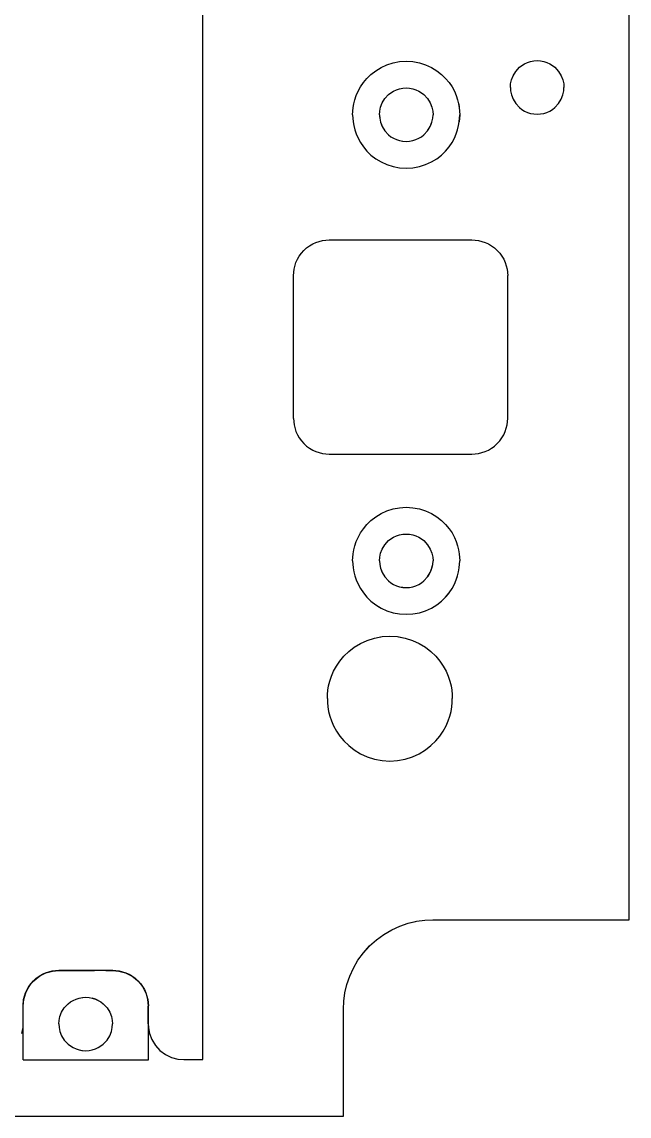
# Model space of a CAD drawing. Header units: millimetres. Extents: x -94 to 79, y -61 to 54.
# Drawn here: x 45 to 79, y -60.9 to 0.4 of the extents above; entities that cross this region are included whole.
import ezdxf

# ---------------------------------------------------------------- set-up
doc = ezdxf.new("R2010")
doc.units = ezdxf.units.MM
doc.linetypes.add('HIDDEN', pattern=[3, 2, -1])
doc.layers.add('HIDDEN', color=8, linetype='HIDDEN')
doc.layers.add('VISIBLE', color=7, linetype='Continuous')

msp = doc.modelspace()

# ---------------------------------------------------------------- linework, layer by layer
at = {"layer": 'HIDDEN', "flags": 128}
for points in [[(66.122, -1.788), (66.496, -1.764)], [(66.869, -1.788), (67.234, -1.857)], [(72.388, -2.815), (72.48, -2.578), (72.628, -2.335), (72.842, -2.105), (72.974, -2.002), (73.122, -1.912), (73.285, -1.837), (73.459, -1.781), (73.642, -1.747), (73.828, -1.735)], [(73.828, -1.735), (74.015, -1.747)], [(73.828, -1.735), (74.015, -1.747)], [(74.015, -1.747), (74.198, -1.781), (74.372, -1.837), (74.534, -1.912), (74.682, -2.002), (74.815, -2.105), (75.028, -2.335)], [(74.015, -1.747), (74.198, -1.781)], [(67.238, -1.858), (67.583, -1.968)], [(65.056, -4.344), (65.147, -4.107), (65.296, -3.864), (65.509, -3.634), (65.642, -3.531), (65.79, -3.441)], [(65.79, -3.441), (65.952, -3.366)], [(65.79, -3.441), (65.952, -3.366)], [(65.952, -3.366), (66.126, -3.31)], [(65.952, -3.366), (66.126, -3.31)], [(66.126, -3.31), (66.309, -3.276), (66.496, -3.264)], [(66.496, -3.264), (66.682, -3.276)], [(66.496, -3.264), (66.682, -3.276)], [(66.682, -3.276), (66.865, -3.31), (67.039, -3.366)], [(66.682, -3.276), (66.865, -3.31), (67.039, -3.366)], [(67.039, -3.366), (67.202, -3.441), (67.35, -3.531), (67.482, -3.634), (67.696, -3.864), (67.844, -4.107), (67.936, -4.344), (67.982, -4.565), (67.982, -4.565)], [(69.433, -4.154), (69.469, -4.366)], [(63.496, -4.764), (63.496, -4.764), (63.496, -4.764)], [(64.996, -4.764), (64.996, -4.764), (64.996, -4.764)], [(65.002, -4.856), (65.009, -4.963)], [(65.009, -4.565), (65.009, -4.565)], [(65.056, -4.344), (65.056, -4.344)], [(67.996, -4.764), (67.996, -4.764), (67.996, -4.764)], [(69.496, -4.764), (69.496, -4.764), (69.469, -5.163)], [(73.285, -4.633), (73.459, -4.689)], [(74.198, -4.689), (74.199, -4.688)], [(74.372, -4.633), (74.534, -4.559)], [(63.522, -5.163), (63.559, -5.378), (63.616, -5.604)], [(65.032, -5.073), (65.056, -5.184)], [(65.106, -5.313), (65.147, -5.422)], [(67.234, -7.672), (67.583, -7.56), (67.907, -7.411), (68.204, -7.23), (68.468, -7.025), (68.699, -6.8), (68.896, -6.564), (69.06, -6.322), (69.192, -6.079), (69.297, -5.839), (69.376, -5.604), (69.432, -5.378)], [(67.844, -5.422), (67.874, -5.344)], [(69.469, -5.163), (69.469, -5.163)], [(63.616, -5.604), (63.616, -5.604)], [(63.695, -5.839), (63.799, -6.079), (63.932, -6.322), (64.096, -6.564), (64.292, -6.8), (64.523, -7.025), (64.788, -7.23), (65.084, -7.411)], [(65.239, -5.572), (65.296, -5.664)], [(67.039, -6.162), (67.202, -6.088)], [(67.696, -5.664), (67.722, -5.621)], [(65.952, -6.162), (66.126, -6.218)], [(66.279, -6.247), (66.309, -6.253)], [(66.496, -6.264), (66.682, -6.253)], [(66.865, -6.218), (66.867, -6.218)], [(65.084, -7.411), (65.409, -7.56)], [(65.084, -7.411), (65.409, -7.56)], [(65.409, -7.56), (65.757, -7.672)], [(65.409, -7.56), (65.757, -7.672)], [(65.757, -7.672), (66.122, -7.741), (66.496, -7.764)], [(66.496, -7.764), (66.869, -7.741)], [(66.496, -7.764), (66.869, -7.741)], [(66.869, -7.741), (67.234, -7.672)], [(66.869, -7.741), (67.234, -7.672)], [(60.918, -12.232), (61.084, -12.111), (61.26, -12.009), (61.442, -11.926), (61.814, -11.818), (62.178, -11.785), (70.178, -11.785), (70.542, -11.818), (70.915, -11.926), (71.097, -12.009), (71.273, -12.111), (71.439, -12.232), (71.593, -12.371), (71.731, -12.524), (71.852, -12.691)], [(60.319, -13.049), (60.402, -12.867), (60.504, -12.691), (60.626, -12.524)], [(71.955, -12.867), (72.038, -13.049)], [(72.038, -22.521), (72.145, -22.149)], [(60.476, -22.831), (60.504, -22.88)], [(60.606, -23.019), (60.626, -23.046)], [(61.26, -23.562), (61.304, -23.582)], [(61.442, -23.645), (61.814, -23.752)], [(70.915, -23.645), (71.097, -23.562)], [(71.225, -23.487), (71.273, -23.459)], [(71.412, -23.357), (71.439, -23.338)], [(66.122, -26.788), (66.496, -26.764)], [(66.869, -26.788), (67.234, -26.857)], [(67.238, -26.858), (67.583, -26.968)], [(65.009, -29.565), (65.009, -29.565), (65.056, -29.344), (65.147, -29.107), (65.296, -28.864), (65.509, -28.634), (65.642, -28.531), (65.79, -28.441)], [(65.79, -28.441), (65.952, -28.366)], [(65.79, -28.441), (65.952, -28.366)], [(65.952, -28.366), (66.126, -28.31)], [(65.952, -28.366), (66.126, -28.31)], [(66.126, -28.31), (66.309, -28.276), (66.496, -28.264)], [(66.496, -28.264), (66.682, -28.276)], [(66.496, -28.264), (66.682, -28.276)], [(66.682, -28.276), (66.865, -28.31)], [(66.682, -28.276), (66.865, -28.31)], [(66.865, -28.31), (67.039, -28.366)], [(66.865, -28.31), (67.039, -28.366)], [(67.039, -28.366), (67.202, -28.441), (67.35, -28.531), (67.482, -28.634), (67.696, -28.864), (67.844, -29.107)], [(63.496, -29.764), (63.522, -29.368)], [(67.844, -29.107), (67.844, -29.107)], [(67.936, -29.344), (67.936, -29.344)], [(63.496, -29.764), (63.496, -29.764)], [(63.496, -29.764), (63.496, -29.764)], [(64.996, -29.764), (64.996, -29.764), (64.996, -29.764)], [(67.982, -29.565), (67.982, -29.565)], [(67.996, -29.764), (67.996, -29.764), (67.996, -29.764)], [(69.496, -29.764), (69.496, -29.764)], [(63.522, -30.163), (63.522, -30.163)], [(63.559, -30.378), (63.616, -30.604)], [(63.616, -30.604), (63.616, -30.604)], [(65.106, -30.313), (65.147, -30.422)], [(65.239, -30.572), (65.296, -30.664)], [(67.234, -32.672), (67.583, -32.56), (67.907, -32.411), (68.204, -32.23), (68.468, -32.025), (68.699, -31.8), (68.896, -31.564), (69.06, -31.322), (69.192, -31.079), (69.297, -30.839), (69.376, -30.604), (69.432, -30.378), (69.469, -30.163)], [(67.696, -30.664), (67.722, -30.621)], [(67.844, -30.422), (67.874, -30.344)], [(67.936, -30.184), (67.955, -30.091)], [(63.695, -30.839), (63.799, -31.079), (63.932, -31.322), (64.096, -31.564), (64.292, -31.8), (64.523, -32.025), (64.788, -32.23), (65.084, -32.411)], [(65.952, -31.162), (66.126, -31.218)], [(66.279, -31.247), (66.309, -31.253)], [(66.496, -31.264), (66.682, -31.253)], [(66.865, -31.218), (66.867, -31.218)], [(67.039, -31.162), (67.202, -31.088)], [(65.084, -32.411), (65.409, -32.56), (65.757, -32.672)], [(65.084, -32.411), (65.409, -32.56), (65.757, -32.672)], [(65.757, -32.672), (66.122, -32.741), (66.496, -32.764)], [(66.496, -32.764), (66.869, -32.741)], [(66.496, -32.764), (66.869, -32.741)], [(66.869, -32.741), (67.234, -32.672)], [(66.869, -32.741), (67.234, -32.672)], [(63.277, -34.848), (63.585, -34.608), (63.931, -34.397), (64.31, -34.223), (64.717, -34.093), (65.143, -34.012), (65.578, -33.985), (66.014, -34.012), (66.44, -34.093), (66.846, -34.223), (67.225, -34.397)], [(67.571, -34.608), (67.88, -34.848)], [(62.31, -36.232), (62.432, -35.951), (62.587, -35.668), (62.778, -35.385), (63.008, -35.11)], [(68.149, -35.11), (68.378, -35.385), (68.569, -35.668)], [(68.724, -35.951), (68.846, -36.232)], [(64.717, -40.877), (65.143, -40.958)], [(66.44, -40.877), (66.444, -40.876)], [(63.329, -53.045), (63.537, -52.589), (63.793, -52.149), (64.097, -51.734), (64.443, -51.35), (64.827, -51.003), (65.242, -50.7), (65.682, -50.444), (66.138, -50.236), (66.603, -50.078), (67.069, -49.969), (67.529, -49.905), (67.978, -49.885), (78.978, -49.885)], [(46.309, -52.862), (46.681, -52.755), (47.045, -52.721)], [(46.681, -52.755), (47.045, -52.721), (50.045, -52.721), (50.409, -52.755), (50.782, -52.862)], [(47.045, -52.721), (50.045, -52.721)], [(50.045, -52.721), (50.409, -52.755)], [(45.371, -53.627), (45.493, -53.461), (45.631, -53.307)], [(45.493, -53.461), (45.631, -53.307)], [(45.631, -53.307), (45.785, -53.169)], [(45.785, -53.169), (45.951, -53.047), (46.127, -52.945)], [(45.785, -53.169), (45.951, -53.047)], [(45.785, -53.169), (45.951, -53.047)], [(45.942, -53.037), (46.117, -52.935)], [(45.951, -53.047), (46.127, -52.945)], [(45.951, -53.047), (46.127, -52.945)], [(46.127, -52.945), (46.309, -52.862)], [(46.127, -52.945), (46.309, -52.862)], [(46.127, -52.945), (46.309, -52.862)], [(46.127, -52.945), (46.309, -52.862)], [(46.161, -52.915), (46.299, -52.852)], [(46.309, -52.862), (46.681, -52.755)], [(46.309, -52.862), (46.681, -52.755)], [(50.409, -52.755), (50.782, -52.862)], [(50.409, -52.755), (50.782, -52.862)], [(50.782, -52.862), (50.964, -52.945)], [(50.782, -52.862), (50.964, -52.945)], [(50.782, -52.862), (50.964, -52.945)], [(50.782, -52.862), (50.964, -52.945)], [(50.964, -52.945), (51.14, -53.047)], [(50.964, -52.945), (51.14, -53.047)], [(50.964, -52.945), (51.14, -53.047)], [(50.964, -52.945), (51.14, -53.047)], [(50.974, -52.935), (51.102, -53.009)], [(51.14, -53.047), (51.306, -53.169), (51.46, -53.307), (51.598, -53.461)], [(51.14, -53.047), (51.306, -53.169)], [(51.14, -53.047), (51.306, -53.169)], [(51.15, -53.037), (51.289, -53.139)], [(51.306, -53.169), (51.46, -53.307), (51.598, -53.461), (51.719, -53.627)], [(45.186, -53.985), (45.269, -53.803)], [(45.186, -53.985), (45.269, -53.803)], [(45.186, -53.985), (45.269, -53.803)], [(45.259, -53.793), (45.333, -53.665)], [(45.269, -53.803), (45.371, -53.627)], [(45.269, -53.803), (45.371, -53.627)], [(45.269, -53.803), (45.371, -53.627)], [(45.269, -53.803), (45.371, -53.627)], [(45.361, -53.617), (45.463, -53.478)], [(45.371, -53.627), (45.493, -53.461)], [(45.371, -53.627), (45.493, -53.461)], [(51.598, -53.461), (51.719, -53.627)], [(51.598, -53.461), (51.719, -53.627)], [(51.719, -53.627), (51.822, -53.803), (51.905, -53.985)], [(51.719, -53.627), (51.822, -53.803), (51.905, -53.985)], [(51.719, -53.627), (51.822, -53.803)], [(51.719, -53.627), (51.822, -53.803)], [(51.73, -53.618), (51.832, -53.793)], [(51.822, -53.803), (51.905, -53.985)], [(51.822, -53.803), (51.905, -53.985)], [(51.852, -53.837), (51.915, -53.975)], [(45.045, -54.721), (45.079, -54.357), (45.186, -53.985)], [(45.079, -54.357), (45.186, -53.985)], [(47.059, -55.522), (47.105, -55.301), (47.197, -55.064), (47.345, -54.821), (47.559, -54.591), (47.691, -54.488), (47.84, -54.398), (48.002, -54.323), (48.176, -54.268), (48.359, -54.233), (48.545, -54.221), (48.732, -54.233), (48.915, -54.268), (49.089, -54.323), (49.251, -54.398), (49.399, -54.488), (49.532, -54.591), (49.745, -54.821), (49.894, -55.064), (49.985, -55.301), (50.032, -55.522), (50.032, -55.522)], [(49.089, -54.323), (48.915, -54.268), (49.089, -54.323)], [(49.089, -54.323), (49.251, -54.398), (49.089, -54.323)], [(51.905, -53.985), (52.012, -54.357)], [(51.905, -53.985), (52.012, -54.357)], [(52.012, -54.357), (52.045, -54.721)], [(45.045, -55.721), (45.045, -54.721)], [(52.045, -55.721), (52.045, -54.721)], [(45.035, -55.921), (45.045, -55.721)], [(47.045, -55.721), (47.045, -55.721)], [(47.045, -55.721), (47.045, -55.721)], [(47.059, -55.522), (47.059, -55.522)], [(50.045, -55.721), (50.045, -55.721)], [(50.045, -55.721), (50.045, -55.721)], [(52.045, -55.721), (52.055, -55.921)], [(48.002, -57.12), (48.176, -57.175)], [(48.329, -57.204), (48.359, -57.21)], [(48.915, -57.175), (48.916, -57.175)], [(49.089, -57.12), (49.251, -57.045)], [(49.089, -57.12), (49.251, -57.045)], [(53.351, -57.597), (53.701, -57.692)], [(45.035, -57.731), (52.055, -57.731)], [(-77.822, -60.885), (62.978, -60.885)]]:
    msp.add_lwpolyline(points, dxfattribs=at)
at = {"layer": 'VISIBLE'}
for p, q in [((78.978, -49.885), (78.978, 53.515)), ((55.112, -57.721), (55.112, 50.755)), ((65.757, -1.857), (66.122, -1.788)), ((65.757, -1.857), (66.122, -1.788)), ((66.122, -1.788), (66.496, -1.764)), ((66.496, -1.764), (66.869, -1.788)), ((66.496, -1.764), (66.869, -1.788)), ((66.496, -1.764), (66.496, -1.764)), ((66.869, -1.788), (67.234, -1.857)), ((73.122, -1.912), (73.285, -1.837)), ((73.285, -1.837), (73.459, -1.781)), ((73.285, -1.837), (73.459, -1.781)), ((73.459, -1.781), (73.642, -1.747)), ((73.459, -1.781), (73.642, -1.747)), ((73.642, -1.747), (73.828, -1.735)), ((73.642, -1.747), (73.828, -1.735)), ((73.828, -1.735), (74.015, -1.747)), ((74.015, -1.747), (74.198, -1.781)), ((74.198, -1.781), (74.372, -1.837)), ((74.198, -1.781), (74.372, -1.837)), ((74.372, -1.837), (74.534, -1.912)), ((74.372, -1.837), (74.534, -1.912)), ((64.523, -2.504), (64.788, -2.298)), ((64.523, -2.504), (64.788, -2.298)), ((64.788, -2.298), (65.084, -2.117)), ((64.788, -2.298), (65.084, -2.117)), ((65.084, -2.117), (65.409, -1.968)), ((65.084, -2.117), (65.409, -1.968)), ((65.084, -2.117), (65.409, -1.968)), ((65.409, -1.968), (65.757, -1.857)), ((65.409, -1.968), (65.757, -1.857)), ((65.409, -1.968), (65.757, -1.857)), ((67.234, -1.857), (67.583, -1.968)), ((67.234, -1.857), (67.238, -1.858)), ((67.583, -1.968), (67.907, -2.117)), ((67.583, -1.968), (67.907, -2.117)), ((67.907, -2.117), (68.204, -2.298)), ((67.907, -2.117), (68.204, -2.298)), ((68.204, -2.298), (68.468, -2.504)), ((68.204, -2.298), (68.468, -2.504)), ((72.48, -2.578), (72.628, -2.335)), ((72.628, -2.335), (72.842, -2.105)), ((72.842, -2.105), (72.974, -2.002)), ((72.974, -2.002), (73.122, -1.912)), ((74.534, -1.912), (74.682, -2.002)), ((74.682, -2.002), (74.815, -2.105)), ((74.815, -2.105), (75.028, -2.335)), ((75.028, -2.335), (75.177, -2.578)), ((63.932, -3.206), (64.096, -2.964)), ((63.932, -3.206), (64.096, -2.964)), ((64.096, -2.964), (64.292, -2.728)), ((64.096, -2.964), (64.292, -2.728)), ((64.292, -2.728), (64.523, -2.504)), ((64.292, -2.728), (64.523, -2.504)), ((68.468, -2.504), (68.699, -2.728)), ((68.468, -2.504), (68.699, -2.728)), ((68.699, -2.728), (68.896, -2.964)), ((68.699, -2.728), (68.896, -2.964)), ((68.896, -2.964), (69.06, -3.206)), ((68.896, -2.964), (69.06, -3.206)), ((72.328, -3.235), (72.342, -3.036)), ((72.342, -3.036), (72.388, -2.815)), ((72.388, -2.815), (72.48, -2.578)), ((75.177, -2.578), (75.268, -2.815)), ((75.268, -2.815), (75.315, -3.036)), ((75.315, -3.036), (75.328, -3.235)), ((63.695, -3.69), (63.799, -3.45)), ((63.695, -3.69), (63.799, -3.45)), ((63.799, -3.45), (63.932, -3.206)), ((63.799, -3.45), (63.932, -3.206)), ((65.296, -3.864), (65.509, -3.634)), ((65.509, -3.634), (65.642, -3.531)), ((65.642, -3.531), (65.79, -3.441)), ((65.79, -3.441), (65.952, -3.366)), ((65.952, -3.366), (66.126, -3.31)), ((65.952, -3.366), (66.126, -3.31)), ((66.126, -3.31), (66.309, -3.276)), ((66.126, -3.31), (66.309, -3.276)), ((66.309, -3.276), (66.496, -3.264)), ((66.309, -3.276), (66.496, -3.264)), ((66.496, -3.264), (66.682, -3.276)), ((66.682, -3.276), (66.865, -3.31)), ((66.865, -3.31), (67.039, -3.366)), ((66.865, -3.31), (67.039, -3.366)), ((67.039, -3.366), (67.202, -3.441)), ((67.039, -3.366), (67.202, -3.441)), ((67.202, -3.441), (67.35, -3.531)), ((67.35, -3.531), (67.482, -3.634)), ((67.482, -3.634), (67.696, -3.864)), ((69.06, -3.206), (69.192, -3.45)), ((69.06, -3.206), (69.192, -3.45)), ((69.192, -3.45), (69.297, -3.69)), ((69.192, -3.45), (69.297, -3.69)), ((72.328, -3.235), (72.342, -3.434)), ((72.342, -3.434), (72.388, -3.655)), ((72.388, -3.655), (72.48, -3.892)), ((75.177, -3.892), (75.268, -3.655)), ((75.268, -3.655), (75.315, -3.434)), ((75.315, -3.434), (75.328, -3.235)), ((63.522, -4.366), (63.559, -4.15)), ((63.559, -4.15), (63.616, -3.924)), ((63.559, -4.15), (63.616, -3.924)), ((63.616, -3.924), (63.695, -3.69)), ((63.616, -3.924), (63.695, -3.69)), ((65.056, -4.344), (65.147, -4.107)), ((65.147, -4.107), (65.296, -3.864)), ((67.696, -3.864), (67.844, -4.107)), ((67.844, -4.107), (67.936, -4.344)), ((69.297, -3.69), (69.376, -3.924)), ((69.297, -3.69), (69.376, -3.924)), ((69.376, -3.924), (69.432, -4.15)), ((69.376, -3.924), (69.432, -4.15)), ((69.432, -4.15), (69.469, -4.366)), ((69.432, -4.15), (69.433, -4.154)), ((72.48, -3.892), (72.628, -4.135)), ((72.628, -4.135), (72.842, -4.365)), ((72.628, -4.135), (72.842, -4.365)), ((74.815, -4.365), (75.028, -4.135)), ((74.815, -4.365), (75.028, -4.135)), ((75.028, -4.135), (75.177, -3.892)), ((75.028, -4.135), (75.177, -3.892)), ((63.496, -4.764), (63.522, -4.366)), ((63.496, -4.764), (63.522, -5.163)), ((64.996, -4.764), (65.009, -4.565)), ((64.996, -4.764), (65.009, -4.963)), ((64.996, -4.764), (65.002, -4.856)), ((65.009, -4.565), (65.056, -4.344)), ((67.936, -4.344), (67.982, -4.565)), ((67.982, -4.565), (67.996, -4.764)), ((67.982, -4.963), (67.996, -4.764)), ((69.469, -4.366), (69.496, -4.764)), ((69.469, -5.163), (69.496, -4.764)), ((72.842, -4.365), (72.974, -4.468)), ((72.842, -4.365), (72.974, -4.468)), ((72.974, -4.468), (73.122, -4.559)), ((72.974, -4.468), (73.122, -4.559)), ((73.122, -4.559), (73.285, -4.633)), ((73.122, -4.559), (73.285, -4.633)), ((73.285, -4.633), (73.459, -4.689)), ((73.285, -4.633), (73.285, -4.633)), ((73.285, -4.633), (73.459, -4.689)), ((73.459, -4.689), (73.642, -4.723)), ((73.459, -4.689), (73.642, -4.723)), ((73.642, -4.723), (73.828, -4.735)), ((73.642, -4.723), (73.828, -4.735)), ((73.642, -4.723), (73.828, -4.735)), ((73.828, -4.735), (74.015, -4.723)), ((73.828, -4.735), (74.015, -4.723)), ((74.015, -4.723), (74.198, -4.689)), ((74.015, -4.723), (74.198, -4.689)), ((74.198, -4.689), (74.372, -4.633)), ((74.198, -4.689), (74.372, -4.633)), ((74.199, -4.688), (74.372, -4.633)), ((74.372, -4.633), (74.534, -4.559)), ((74.372, -4.633), (74.534, -4.559)), ((74.534, -4.559), (74.682, -4.468)), ((74.534, -4.559), (74.682, -4.468)), ((74.534, -4.559), (74.534, -4.559)), ((74.682, -4.468), (74.815, -4.365)), ((63.522, -5.163), (63.559, -5.378)), ((63.559, -5.378), (63.616, -5.604)), ((65.009, -4.963), (65.056, -5.184)), ((65.009, -4.963), (65.032, -5.073)), ((65.056, -5.184), (65.147, -5.422)), ((65.056, -5.184), (65.106, -5.313)), ((65.147, -5.422), (65.296, -5.664)), ((65.147, -5.422), (65.239, -5.572)), ((67.696, -5.664), (67.844, -5.422)), ((67.722, -5.621), (67.844, -5.422)), ((67.844, -5.422), (67.936, -5.184)), ((67.874, -5.344), (67.936, -5.184)), ((67.936, -5.184), (67.982, -4.963)), ((69.376, -5.604), (69.432, -5.378)), ((69.432, -5.378), (69.469, -5.163)), ((63.616, -5.604), (63.695, -5.839)), ((63.695, -5.839), (63.799, -6.079)), ((63.799, -6.079), (63.932, -6.322)), ((65.296, -5.664), (65.509, -5.894)), ((65.296, -5.664), (65.509, -5.894)), ((65.509, -5.894), (65.642, -5.997)), ((65.509, -5.894), (65.642, -5.997)), ((65.642, -5.997), (65.79, -6.088)), ((65.642, -5.997), (65.79, -6.088)), ((65.79, -6.088), (65.952, -6.162)), ((65.79, -6.088), (65.952, -6.162)), ((67.039, -6.162), (67.202, -6.088)), ((67.202, -6.088), (67.35, -5.997)), ((67.202, -6.088), (67.35, -5.997)), ((67.202, -6.088), (67.202, -6.088)), ((67.35, -5.997), (67.482, -5.894)), ((67.35, -5.997), (67.482, -5.894)), ((67.482, -5.894), (67.696, -5.664)), ((67.482, -5.894), (67.696, -5.664)), ((69.06, -6.322), (69.192, -6.079)), ((69.192, -6.079), (69.297, -5.839)), ((69.297, -5.839), (69.376, -5.604)), ((63.932, -6.322), (64.096, -6.564)), ((64.096, -6.564), (64.292, -6.8)), ((65.952, -6.162), (66.126, -6.218)), ((65.952, -6.162), (65.952, -6.162)), ((66.126, -6.218), (66.309, -6.253)), ((66.126, -6.218), (66.279, -6.247)), ((66.309, -6.253), (66.496, -6.264)), ((66.309, -6.253), (66.496, -6.264)), ((66.496, -6.264), (66.682, -6.253)), ((66.496, -6.264), (66.496, -6.264)), ((66.682, -6.253), (66.865, -6.218)), ((66.682, -6.253), (66.865, -6.218)), ((66.865, -6.218), (67.039, -6.162)), ((66.867, -6.218), (67.039, -6.162)), ((68.699, -6.8), (68.896, -6.564)), ((68.896, -6.564), (69.06, -6.322)), ((64.292, -6.8), (64.523, -7.025)), ((64.523, -7.025), (64.788, -7.23)), ((64.788, -7.23), (65.084, -7.411)), ((67.907, -7.411), (68.204, -7.23)), ((68.204, -7.23), (68.468, -7.025)), ((68.468, -7.025), (68.699, -6.8)), ((65.084, -7.411), (65.409, -7.56)), ((65.409, -7.56), (65.757, -7.672)), ((65.757, -7.672), (66.122, -7.741)), ((65.757, -7.672), (66.122, -7.741)), ((66.122, -7.741), (66.496, -7.764)), ((66.122, -7.741), (66.496, -7.764)), ((66.496, -7.764), (66.869, -7.741)), ((66.869, -7.741), (67.234, -7.672)), ((67.234, -7.672), (67.583, -7.56)), ((67.234, -7.672), (67.583, -7.56)), ((67.583, -7.56), (67.907, -7.411)), ((67.583, -7.56), (67.907, -7.411)), ((60.764, -12.371), (60.918, -12.232)), ((60.918, -12.232), (61.084, -12.111)), ((61.084, -12.111), (61.26, -12.009)), ((61.084, -12.111), (61.26, -12.009)), ((61.26, -12.009), (61.442, -11.926)), ((61.26, -12.009), (61.442, -11.926)), ((61.442, -11.926), (61.814, -11.818)), ((61.442, -11.926), (61.814, -11.818)), ((61.814, -11.818), (62.178, -11.785)), ((62.178, -11.785), (70.178, -11.785)), ((70.178, -11.785), (70.542, -11.818)), ((70.542, -11.818), (70.915, -11.926)), ((70.915, -11.926), (71.097, -12.009)), ((70.915, -11.926), (71.097, -12.009)), ((71.097, -12.009), (71.273, -12.111)), ((71.097, -12.009), (71.273, -12.111)), ((71.273, -12.111), (71.439, -12.232)), ((71.273, -12.111), (71.439, -12.232)), ((71.439, -12.232), (71.593, -12.371)), ((60.319, -13.049), (60.402, -12.867)), ((60.319, -13.049), (60.402, -12.867)), ((60.402, -12.867), (60.504, -12.691)), ((60.402, -12.867), (60.504, -12.691)), ((60.504, -12.691), (60.626, -12.524)), ((60.504, -12.691), (60.626, -12.524)), ((60.626, -12.524), (60.764, -12.371)), ((71.593, -12.371), (71.731, -12.524)), ((71.731, -12.524), (71.852, -12.691)), ((71.852, -12.691), (71.955, -12.867)), ((71.852, -12.691), (71.955, -12.867)), ((71.955, -12.867), (72.038, -13.049)), ((71.955, -12.867), (72.038, -13.049)), ((60.178, -13.785), (60.212, -13.421)), ((60.212, -13.421), (60.319, -13.049)), ((72.038, -13.049), (72.145, -13.421)), ((72.038, -13.049), (72.145, -13.421)), ((72.145, -13.421), (72.178, -13.785)), ((60.178, -21.785), (60.178, -13.785)), ((72.178, -21.785), (72.178, -13.785)), ((60.178, -21.785), (60.212, -22.149)), ((72.145, -22.149), (72.178, -21.785)), ((72.145, -22.149), (72.178, -21.785)), ((60.212, -22.149), (60.319, -22.521)), ((60.319, -22.521), (60.402, -22.704)), ((60.319, -22.521), (60.402, -22.704)), ((71.955, -22.704), (72.038, -22.521)), ((71.955, -22.704), (72.038, -22.521)), ((72.038, -22.521), (72.145, -22.149)), ((72.038, -22.521), (72.145, -22.149)), ((72.145, -22.149), (72.145, -22.149)), ((60.402, -22.704), (60.504, -22.88)), ((60.402, -22.704), (60.476, -22.831)), ((60.402, -22.704), (60.504, -22.88)), ((60.504, -22.88), (60.626, -23.046)), ((60.504, -22.88), (60.606, -23.019)), ((60.504, -22.88), (60.626, -23.046)), ((60.626, -23.046), (60.764, -23.199)), ((60.626, -23.046), (60.764, -23.199)), ((60.764, -23.199), (60.918, -23.338)), ((60.764, -23.199), (60.918, -23.338)), ((71.439, -23.338), (71.593, -23.199)), ((71.439, -23.338), (71.593, -23.199)), ((71.593, -23.199), (71.731, -23.046)), ((71.731, -23.046), (71.852, -22.88)), ((71.852, -22.88), (71.955, -22.704)), ((71.852, -22.88), (71.955, -22.704)), ((60.918, -23.338), (61.084, -23.459)), ((60.918, -23.338), (61.084, -23.459)), ((61.084, -23.459), (61.26, -23.562)), ((61.084, -23.459), (61.26, -23.562)), ((61.26, -23.562), (61.442, -23.645)), ((61.26, -23.562), (61.442, -23.645)), ((61.304, -23.582), (61.442, -23.645)), ((61.442, -23.645), (61.814, -23.752)), ((61.442, -23.645), (61.814, -23.752)), ((61.814, -23.752), (61.814, -23.752)), ((61.814, -23.752), (62.178, -23.785)), ((61.814, -23.752), (62.178, -23.785)), ((62.178, -23.785), (70.178, -23.785)), ((62.178, -23.785), (70.178, -23.785)), ((70.178, -23.785), (70.542, -23.752)), ((70.178, -23.785), (70.542, -23.752)), ((70.542, -23.752), (70.915, -23.645)), ((70.915, -23.645), (71.097, -23.562)), ((70.915, -23.645), (71.097, -23.562)), ((70.915, -23.645), (70.915, -23.645)), ((71.097, -23.562), (71.273, -23.459)), ((71.097, -23.562), (71.273, -23.459)), ((71.097, -23.562), (71.225, -23.487)), ((71.273, -23.459), (71.439, -23.338)), ((71.273, -23.459), (71.439, -23.338)), ((71.273, -23.459), (71.412, -23.357)), ((65.084, -27.117), (65.409, -26.968)), ((65.084, -27.117), (65.409, -26.968)), ((65.084, -27.117), (65.409, -26.968)), ((65.409, -26.968), (65.757, -26.857)), ((65.409, -26.968), (65.757, -26.857)), ((65.409, -26.968), (65.757, -26.857)), ((65.757, -26.857), (66.122, -26.788)), ((65.757, -26.857), (66.122, -26.788)), ((66.122, -26.788), (66.496, -26.764)), ((66.496, -26.764), (66.869, -26.788)), ((66.496, -26.764), (66.869, -26.788)), ((66.496, -26.764), (66.496, -26.764)), ((66.869, -26.788), (67.234, -26.857)), ((67.234, -26.857), (67.583, -26.968)), ((67.234, -26.857), (67.238, -26.858)), ((67.583, -26.968), (67.907, -27.117)), ((67.583, -26.968), (67.907, -27.117)), ((64.292, -27.728), (64.523, -27.504)), ((64.292, -27.728), (64.523, -27.504)), ((64.523, -27.504), (64.788, -27.298)), ((64.523, -27.504), (64.788, -27.298)), ((64.788, -27.298), (65.084, -27.117)), ((64.788, -27.298), (65.084, -27.117)), ((67.907, -27.117), (68.204, -27.298)), ((67.907, -27.117), (68.204, -27.298)), ((68.204, -27.298), (68.468, -27.504)), ((68.204, -27.298), (68.468, -27.504)), ((68.468, -27.504), (68.699, -27.728)), ((68.468, -27.504), (68.699, -27.728)), ((63.799, -28.45), (63.932, -28.206)), ((63.799, -28.45), (63.932, -28.206)), ((63.932, -28.206), (64.096, -27.964)), ((63.932, -28.206), (64.096, -27.964)), ((64.096, -27.964), (64.292, -27.728)), ((64.096, -27.964), (64.292, -27.728)), ((68.699, -27.728), (68.896, -27.964)), ((68.699, -27.728), (68.896, -27.964)), ((68.896, -27.964), (69.06, -28.206)), ((68.896, -27.964), (69.06, -28.206)), ((69.06, -28.206), (69.192, -28.45)), ((69.06, -28.206), (69.192, -28.45)), ((63.616, -28.924), (63.695, -28.69)), ((63.695, -28.69), (63.799, -28.45)), ((63.695, -28.69), (63.799, -28.45)), ((65.296, -28.864), (65.509, -28.634)), ((65.509, -28.634), (65.642, -28.531)), ((65.642, -28.531), (65.79, -28.441)), ((65.79, -28.441), (65.952, -28.366)), ((65.952, -28.366), (66.126, -28.31)), ((65.952, -28.366), (66.126, -28.31)), ((66.126, -28.31), (66.309, -28.276)), ((66.126, -28.31), (66.309, -28.276)), ((66.309, -28.276), (66.496, -28.264)), ((66.309, -28.276), (66.496, -28.264)), ((66.496, -28.264), (66.682, -28.276)), ((66.682, -28.276), (66.865, -28.31)), ((66.865, -28.31), (67.039, -28.366)), ((66.865, -28.31), (67.039, -28.366)), ((67.039, -28.366), (67.202, -28.441)), ((67.039, -28.366), (67.202, -28.441)), ((67.202, -28.441), (67.35, -28.531)), ((67.35, -28.531), (67.482, -28.634)), ((67.482, -28.634), (67.696, -28.864)), ((69.192, -28.45), (69.297, -28.69)), ((69.192, -28.45), (69.297, -28.69)), ((69.297, -28.69), (69.376, -28.924)), ((69.297, -28.69), (69.376, -28.924)), ((63.496, -29.764), (63.522, -29.366)), ((63.522, -29.366), (63.559, -29.15)), ((63.522, -29.368), (63.522, -29.366)), ((63.559, -29.15), (63.616, -28.924)), ((63.559, -29.15), (63.616, -28.924)), ((65.009, -29.565), (65.056, -29.344)), ((65.056, -29.344), (65.147, -29.107)), ((65.147, -29.107), (65.296, -28.864)), ((67.696, -28.864), (67.844, -29.107)), ((67.844, -29.107), (67.936, -29.344)), ((67.936, -29.344), (67.982, -29.565)), ((69.376, -28.924), (69.432, -29.15)), ((69.376, -28.924), (69.432, -29.15)), ((69.432, -29.15), (69.469, -29.366)), ((69.469, -29.366), (69.496, -29.764)), ((63.496, -29.764), (63.496, -29.764)), ((63.496, -29.764), (63.522, -30.163)), ((64.996, -29.764), (65.009, -29.565)), ((64.996, -29.764), (65.009, -29.963)), ((65.009, -29.963), (65.056, -30.184)), ((67.936, -30.184), (67.982, -29.963)), ((67.955, -30.091), (67.982, -29.963)), ((67.982, -29.565), (67.996, -29.764)), ((67.982, -29.963), (67.996, -29.764)), ((69.469, -30.163), (69.496, -29.764)), ((69.496, -29.764), (69.496, -29.764)), ((63.522, -30.163), (63.559, -30.378)), ((63.559, -30.378), (63.616, -30.604)), ((63.616, -30.604), (63.695, -30.839)), ((65.056, -30.184), (65.147, -30.422)), ((65.056, -30.184), (65.106, -30.313)), ((65.147, -30.422), (65.296, -30.664)), ((65.147, -30.422), (65.239, -30.572)), ((67.696, -30.664), (67.844, -30.422)), ((67.722, -30.621), (67.844, -30.422)), ((67.844, -30.422), (67.936, -30.184)), ((67.874, -30.344), (67.936, -30.184)), ((69.297, -30.839), (69.376, -30.604)), ((69.376, -30.604), (69.432, -30.378)), ((69.432, -30.378), (69.469, -30.163)), ((63.695, -30.839), (63.799, -31.079)), ((63.799, -31.079), (63.932, -31.322)), ((65.296, -30.664), (65.509, -30.894)), ((65.296, -30.664), (65.509, -30.894)), ((65.509, -30.894), (65.642, -30.997)), ((65.509, -30.894), (65.642, -30.997)), ((65.642, -30.997), (65.79, -31.088)), ((65.642, -30.997), (65.79, -31.088)), ((65.79, -31.088), (65.952, -31.162)), ((65.79, -31.088), (65.952, -31.162)), ((65.952, -31.162), (66.126, -31.218)), ((65.952, -31.162), (65.952, -31.162)), ((66.126, -31.218), (66.309, -31.253)), ((66.126, -31.218), (66.279, -31.247)), ((66.309, -31.253), (66.496, -31.264)), ((66.309, -31.253), (66.496, -31.264)), ((66.496, -31.264), (66.682, -31.253)), ((66.496, -31.264), (66.496, -31.264)), ((66.682, -31.253), (66.865, -31.218)), ((66.682, -31.253), (66.865, -31.218)), ((66.865, -31.218), (67.039, -31.162)), ((66.867, -31.218), (67.039, -31.162)), ((67.039, -31.162), (67.202, -31.088)), ((67.202, -31.088), (67.35, -30.997)), ((67.202, -31.088), (67.35, -30.997)), ((67.202, -31.088), (67.202, -31.088)), ((67.35, -30.997), (67.482, -30.894)), ((67.35, -30.997), (67.482, -30.894)), ((67.482, -30.894), (67.696, -30.664)), ((67.482, -30.894), (67.696, -30.664)), ((69.06, -31.322), (69.192, -31.079)), ((69.192, -31.079), (69.297, -30.839)), ((63.932, -31.322), (64.096, -31.564)), ((64.096, -31.564), (64.292, -31.8)), ((64.292, -31.8), (64.523, -32.025)), ((68.468, -32.025), (68.699, -31.8)), ((68.699, -31.8), (68.896, -31.564)), ((68.896, -31.564), (69.06, -31.322)), ((64.523, -32.025), (64.788, -32.23)), ((64.788, -32.23), (65.084, -32.411)), ((65.084, -32.411), (65.409, -32.56)), ((67.583, -32.56), (67.907, -32.411)), ((67.583, -32.56), (67.907, -32.411)), ((67.907, -32.411), (68.204, -32.23)), ((68.204, -32.23), (68.468, -32.025)), ((65.409, -32.56), (65.757, -32.672)), ((65.757, -32.672), (66.122, -32.741)), ((65.757, -32.672), (66.122, -32.741)), ((66.122, -32.741), (66.496, -32.764)), ((66.122, -32.741), (66.496, -32.764)), ((66.496, -32.764), (66.869, -32.741)), ((66.869, -32.741), (67.234, -32.672)), ((67.234, -32.672), (67.583, -32.56)), ((67.234, -32.672), (67.583, -32.56)), ((63.931, -34.397), (64.31, -34.223)), ((64.31, -34.223), (64.717, -34.093)), ((64.717, -34.093), (65.143, -34.012)), ((64.717, -34.093), (65.143, -34.012)), ((65.143, -34.012), (65.578, -33.985)), ((65.143, -34.012), (65.578, -33.985)), ((65.578, -33.985), (66.014, -34.012)), ((66.014, -34.012), (66.44, -34.093)), ((66.44, -34.093), (66.846, -34.223)), ((66.44, -34.093), (66.846, -34.223)), ((66.846, -34.223), (67.225, -34.397)), ((66.846, -34.223), (67.225, -34.397)), ((63.008, -35.11), (63.277, -34.848)), ((63.277, -34.848), (63.585, -34.608)), ((63.585, -34.608), (63.931, -34.397)), ((67.225, -34.397), (67.571, -34.608)), ((67.571, -34.608), (67.88, -34.848)), ((67.88, -34.848), (68.149, -35.11)), ((62.587, -35.668), (62.778, -35.385)), ((62.778, -35.385), (63.008, -35.11)), ((68.149, -35.11), (68.378, -35.385)), ((68.378, -35.385), (68.569, -35.668)), ((62.31, -36.232), (62.432, -35.951)), ((62.432, -35.951), (62.587, -35.668)), ((68.569, -35.668), (68.724, -35.951)), ((68.724, -35.951), (68.846, -36.232)), ((62.109, -37.02), (62.152, -36.769)), ((62.152, -36.769), (62.218, -36.505)), ((62.218, -36.505), (62.31, -36.232)), ((68.846, -36.232), (68.938, -36.505)), ((68.938, -36.505), (69.004, -36.769)), ((69.004, -36.769), (69.047, -37.02)), ((62.078, -37.485), (62.086, -37.26)), ((62.086, -37.26), (62.109, -37.02)), ((69.047, -37.02), (69.071, -37.26)), ((69.071, -37.26), (69.078, -37.485)), ((62.078, -37.485), (62.086, -37.711)), ((62.086, -37.711), (62.109, -37.95)), ((62.086, -37.711), (62.109, -37.95)), ((62.109, -37.95), (62.152, -38.202)), ((69.004, -38.202), (69.047, -37.95)), ((69.047, -37.95), (69.071, -37.711)), ((69.071, -37.711), (69.078, -37.485)), ((62.152, -38.202), (62.218, -38.465)), ((62.218, -38.465), (62.31, -38.738)), ((68.846, -38.738), (68.938, -38.465)), ((68.938, -38.465), (69.004, -38.202)), ((62.31, -38.738), (62.432, -39.019)), ((62.432, -39.019), (62.587, -39.303)), ((62.432, -39.019), (62.587, -39.303)), ((68.569, -39.303), (68.724, -39.019)), ((68.569, -39.303), (68.724, -39.019)), ((68.724, -39.019), (68.846, -38.738)), ((62.587, -39.303), (62.778, -39.585)), ((62.587, -39.303), (62.778, -39.585)), ((62.778, -39.585), (63.008, -39.861)), ((68.149, -39.861), (68.378, -39.585)), ((68.378, -39.585), (68.569, -39.303)), ((63.008, -39.861), (63.277, -40.122)), ((63.008, -39.861), (63.277, -40.122)), ((63.277, -40.122), (63.585, -40.362)), ((63.585, -40.362), (63.931, -40.573)), ((67.225, -40.573), (67.571, -40.362)), ((67.225, -40.573), (67.571, -40.362)), ((67.571, -40.362), (67.88, -40.122)), ((67.571, -40.362), (67.88, -40.122)), ((67.88, -40.122), (68.149, -39.861)), ((67.88, -40.122), (68.149, -39.861)), ((63.931, -40.573), (64.31, -40.747)), ((63.931, -40.573), (64.31, -40.747)), ((64.31, -40.747), (64.717, -40.877)), ((64.31, -40.747), (64.717, -40.877)), ((64.717, -40.877), (65.143, -40.958)), ((64.717, -40.877), (64.717, -40.877)), ((64.717, -40.877), (65.143, -40.958)), ((65.143, -40.958), (65.578, -40.985)), ((65.143, -40.958), (65.578, -40.985)), ((65.143, -40.958), (65.578, -40.985)), ((65.578, -40.985), (66.014, -40.958)), ((65.578, -40.985), (66.014, -40.958)), ((66.014, -40.958), (66.44, -40.877)), ((66.014, -40.958), (66.44, -40.877)), ((66.44, -40.877), (66.846, -40.747)), ((66.44, -40.877), (66.846, -40.747)), ((66.444, -40.876), (66.846, -40.747)), ((66.846, -40.747), (67.225, -40.573)), ((66.846, -40.747), (67.225, -40.573)), ((65.682, -50.444), (66.138, -50.236)), ((65.682, -50.444), (66.138, -50.236)), ((66.138, -50.236), (66.603, -50.078)), ((66.603, -50.078), (67.069, -49.969)), ((67.069, -49.969), (67.529, -49.905)), ((67.529, -49.905), (67.978, -49.885)), ((67.978, -49.885), (78.978, -49.885)), ((64.827, -51.003), (65.242, -50.7)), ((65.242, -50.7), (65.682, -50.444)), ((65.242, -50.7), (65.682, -50.444)), ((64.097, -51.734), (64.443, -51.35)), ((64.443, -51.35), (64.827, -51.003)), ((63.793, -52.149), (64.097, -51.734)), ((63.793, -52.149), (64.097, -51.734)), ((46.671, -52.745), (47.035, -52.711)), ((46.671, -52.745), (47.035, -52.711)), ((47.035, -52.711), (47.035, -52.711)), ((47.035, -52.711), (50.055, -52.711)), ((47.035, -52.711), (50.055, -52.711)), ((50.055, -52.711), (50.055, -52.711)), ((50.055, -52.711), (50.419, -52.745)), ((50.055, -52.711), (50.419, -52.745)), ((63.329, -53.045), (63.537, -52.589)), ((63.537, -52.589), (63.793, -52.149)), ((63.537, -52.589), (63.793, -52.149)), ((45.483, -53.451), (45.621, -53.297)), ((45.483, -53.451), (45.621, -53.297)), ((45.621, -53.297), (45.775, -53.159)), ((45.621, -53.297), (45.775, -53.159)), ((45.775, -53.159), (45.941, -53.037)), ((45.775, -53.159), (45.941, -53.037)), ((45.941, -53.037), (46.117, -52.935)), ((45.941, -53.037), (46.117, -52.935)), ((45.941, -53.037), (45.942, -53.037)), ((46.117, -52.935), (46.299, -52.852)), ((46.117, -52.935), (46.299, -52.852)), ((46.117, -52.935), (46.161, -52.915)), ((46.299, -52.852), (46.671, -52.745)), ((46.299, -52.852), (46.671, -52.745)), ((46.299, -52.852), (46.671, -52.745)), ((50.419, -52.745), (50.792, -52.852)), ((50.419, -52.745), (50.792, -52.852)), ((50.419, -52.745), (50.792, -52.852)), ((50.792, -52.852), (50.974, -52.935)), ((50.792, -52.852), (50.974, -52.935)), ((50.792, -52.852), (50.974, -52.935)), ((50.792, -52.852), (50.974, -52.935)), ((50.974, -52.935), (51.15, -53.037)), ((50.974, -52.935), (51.15, -53.037)), ((51.102, -53.009), (51.15, -53.037)), ((51.15, -53.037), (51.316, -53.159)), ((51.15, -53.037), (51.316, -53.159)), ((51.289, -53.139), (51.316, -53.159)), ((51.316, -53.159), (51.47, -53.297)), ((51.316, -53.159), (51.47, -53.297)), ((51.47, -53.297), (51.608, -53.451)), ((51.47, -53.297), (51.608, -53.451)), ((63.171, -53.509), (63.329, -53.045)), ((45.176, -53.975), (45.259, -53.793)), ((45.176, -53.975), (45.259, -53.793)), ((45.176, -53.975), (45.259, -53.793)), ((45.259, -53.793), (45.361, -53.617)), ((45.259, -53.793), (45.361, -53.617)), ((45.333, -53.665), (45.361, -53.617)), ((45.361, -53.617), (45.483, -53.451)), ((45.361, -53.617), (45.483, -53.451)), ((45.463, -53.478), (45.483, -53.451)), ((51.608, -53.451), (51.729, -53.617)), ((51.608, -53.451), (51.729, -53.617)), ((51.729, -53.617), (51.832, -53.793)), ((51.729, -53.617), (51.73, -53.618)), ((51.729, -53.617), (51.832, -53.793)), ((51.832, -53.793), (51.915, -53.975)), ((51.832, -53.793), (51.852, -53.837)), ((51.832, -53.793), (51.915, -53.975)), ((63.062, -53.975), (63.171, -53.509)), ((45.035, -54.711), (45.069, -54.347)), ((45.069, -54.347), (45.176, -53.975)), ((45.069, -54.347), (45.176, -53.975)), ((47.559, -54.591), (47.691, -54.488)), ((47.691, -54.488), (47.84, -54.398)), ((47.84, -54.398), (48.002, -54.323)), ((48.002, -54.323), (48.176, -54.268)), ((48.002, -54.323), (48.176, -54.268)), ((48.176, -54.268), (48.359, -54.233)), ((48.176, -54.268), (48.359, -54.233)), ((48.359, -54.233), (48.545, -54.221)), ((48.359, -54.233), (48.545, -54.221)), ((48.545, -54.221), (48.732, -54.233)), ((48.732, -54.233), (48.915, -54.268)), ((48.915, -54.268), (49.089, -54.323)), ((48.915, -54.268), (49.089, -54.323)), ((49.089, -54.323), (49.251, -54.398)), ((49.089, -54.323), (49.251, -54.398)), ((49.251, -54.398), (49.399, -54.488)), ((49.399, -54.488), (49.532, -54.591)), ((51.915, -53.975), (52.022, -54.347)), ((51.915, -53.975), (52.022, -54.347)), ((51.915, -53.975), (52.022, -54.347)), ((52.022, -54.347), (52.055, -54.711)), ((62.978, -54.885), (62.999, -54.436)), ((62.999, -54.436), (63.062, -53.975)), ((45.035, -57.731), (45.035, -54.711)), ((47.105, -55.301), (47.197, -55.064)), ((47.197, -55.064), (47.345, -54.821)), ((47.345, -54.821), (47.559, -54.591)), ((49.532, -54.591), (49.745, -54.821)), ((49.745, -54.821), (49.894, -55.064)), ((49.894, -55.064), (49.985, -55.301)), ((52.055, -57.731), (52.055, -54.711)), ((62.978, -60.885), (62.978, -54.885)), ((47.045, -55.721), (47.059, -55.522)), ((47.045, -55.721), (47.059, -55.921)), ((47.045, -55.721), (47.059, -55.921)), ((47.059, -55.522), (47.105, -55.301)), ((49.985, -55.301), (50.032, -55.522)), ((50.032, -55.522), (50.045, -55.721)), ((50.032, -55.921), (50.045, -55.721)), ((44.971, -56.261), (45.035, -55.921)), ((47.059, -55.921), (47.105, -56.141)), ((47.059, -55.921), (47.105, -56.141)), ((47.105, -56.141), (47.197, -56.379)), ((47.105, -56.141), (47.197, -56.379)), ((47.197, -56.379), (47.345, -56.621)), ((47.197, -56.379), (47.345, -56.621)), ((49.745, -56.621), (49.894, -56.379)), ((49.745, -56.621), (49.894, -56.379)), ((49.894, -56.379), (49.985, -56.141)), ((49.894, -56.379), (49.985, -56.141)), ((49.985, -56.141), (50.032, -55.921)), ((49.985, -56.141), (50.032, -55.921)), ((52.055, -55.921), (52.119, -56.261)), ((52.119, -56.261), (52.249, -56.6)), ((52.119, -56.261), (52.249, -56.6)), ((47.345, -56.621), (47.559, -56.852)), ((47.345, -56.621), (47.559, -56.852)), ((47.559, -56.852), (47.691, -56.955)), ((47.559, -56.852), (47.691, -56.955)), ((47.691, -56.955), (47.84, -57.045)), ((47.691, -56.955), (47.84, -57.045)), ((49.251, -57.045), (49.399, -56.955)), ((49.251, -57.045), (49.399, -56.955)), ((49.399, -56.955), (49.532, -56.852)), ((49.399, -56.955), (49.532, -56.852)), ((49.532, -56.852), (49.745, -56.621)), ((49.532, -56.852), (49.745, -56.621)), ((52.249, -56.6), (52.445, -56.921)), ((52.445, -56.921), (52.704, -57.205)), ((52.445, -56.921), (52.704, -57.205)), ((47.84, -57.045), (48.002, -57.12)), ((47.84, -57.045), (48.002, -57.12)), ((48.002, -57.12), (48.176, -57.175)), ((48.002, -57.12), (48.002, -57.12)), ((48.002, -57.12), (48.176, -57.175)), ((48.176, -57.175), (48.359, -57.21)), ((48.176, -57.175), (48.329, -57.204)), ((48.176, -57.175), (48.359, -57.21)), ((48.359, -57.21), (48.545, -57.221)), ((48.359, -57.21), (48.545, -57.221)), ((48.359, -57.21), (48.545, -57.221)), ((48.545, -57.221), (48.732, -57.21)), ((48.545, -57.221), (48.732, -57.21)), ((48.732, -57.21), (48.915, -57.175)), ((48.732, -57.21), (48.915, -57.175)), ((48.915, -57.175), (49.089, -57.12)), ((48.915, -57.175), (49.089, -57.12)), ((48.915, -57.175), (49.089, -57.12)), ((48.915, -57.175), (49.089, -57.12)), ((48.916, -57.175), (49.089, -57.12)), ((49.089, -57.12), (49.251, -57.045)), ((49.089, -57.12), (49.251, -57.045)), ((49.089, -57.12), (49.251, -57.045)), ((49.251, -57.045), (49.251, -57.045)), ((49.251, -57.045), (49.251, -57.045)), ((52.704, -57.205), (53.011, -57.433)), ((52.704, -57.205), (53.011, -57.433)), ((53.011, -57.433), (53.351, -57.597)), ((53.011, -57.433), (53.351, -57.597)), ((53.011, -57.433), (53.351, -57.597)), ((53.351, -57.597), (53.701, -57.692)), ((53.351, -57.597), (53.701, -57.692)), ((45.035, -57.731), (52.055, -57.731)), ((53.701, -57.692), (53.701, -57.692)), ((53.701, -57.692), (54.045, -57.721)), ((53.701, -57.692), (54.045, -57.721)), ((54.045, -57.721), (55.112, -57.721)), ((-77.822, -60.885), (62.978, -60.885))]:
    msp.add_line(p, q, dxfattribs=at)

doc.saveas('drawing.dxf')
